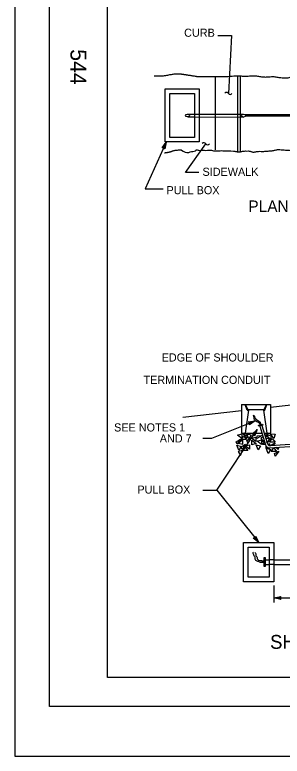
# Model space of a CAD drawing. Extents: x -894 to 866, y -472 to 714.
# Drawn here: x -894 to -663, y -472 to 168 of the extents above; entities that cross this region are included whole.
import ezdxf

# ---------------------------------------------------------------- set-up
doc = ezdxf.new("R2010")
doc.units = 0
for name, color, linetype in [('border_PLOTTING-ELEMENTS', 7, 'Continuous'), ('border_rw_22x34_Cut_Lines', 7, 'Continuous'), ('border_SHEET', 7, 'Continuous'), ('border_WITHIN-BORDER-anno', 7, 'Continuous'), ('es_DETAIL', 7, 'Continuous'), ('es_DETAIL-anno', 7, 'Continuous')]:
    doc.layers.add(name, color=color, linetype=linetype)

msp = doc.modelspace()

# ---------------------------------------------------------------- linework, layer by layer
at = {"layer": 'border_PLOTTING-ELEMENTS'}
for points in [[(-894.04, -472.45), (865.96, -472.45), (865.96, 713.55), (-894.04, 713.55)], [(-864.04, 670.55), (835.96, 670.55), (835.96, -429.45), (-864.04, -429.45)]]:
    msp.add_lwpolyline(points, close=True, dxfattribs=at)
at = {"layer": 'border_rw_22x34_Cut_Lines'}
msp.add_lwpolyline([(-864.04, 670.55), (835.96, 670.55), (835.96, -429.45), (-864.04, -429.45)], close=True, dxfattribs=at)
at = {"layer": 'border_SHEET'}
for p, q in [((-814.04, -404.45), (-814.04, 645.55)), ((810.96, -404.45), (-814.04, -404.45))]:
    msp.add_line(p, q, dxfattribs=at)
at = {"layer": 'es_DETAIL'}
for p, q in [((-701.63, 115.57), (-701.63, 50.01)), ((-699.32, 115.57), (-699.32, 50.01)), ((-720.84, 115.2), (-720.84, 51.64)), ((-764.14, 104.42), (-734.75, 104.42)), ((-764.14, 58.46), (-764.14, 104.42)), ((-734.75, 104.42), (-734.75, 58.46)), ((-760.14, 100.42), (-738.75, 100.42)), ((-760.14, 62.46), (-760.14, 100.42)), ((-738.75, 100.42), (-738.75, 62.46)), ((-745.19, 82.63), (-738.93, 82.62)), ((-744.59, 80.1), (-738.8, 80.09)), ((-738.75, 82.61), (-696.32, 82.57)), ((-738.75, 80.08), (-696.32, 80.04)), ((-655.89, 81.83), (-694.72, 81.83)), ((-655.89, 80.83), (-694.69, 80.83)), ((-734.75, 58.46), (-764.14, 58.46)), ((-738.75, 62.46), (-760.14, 62.46)), ((-673.12, -170.83), (-618.21, -164.7)), ((-698.12, -168.37), (-698.12, -193.37)), ((-698.12, -168.37), (-695.12, -168.37)), ((-693.12, -173.37), (-695.12, -168.37)), ((-692.78, -172.87), (-694.58, -168.37)), ((-694.58, -168.37), (-676.66, -168.37)), ((-692.78, -172.87), (-678.46, -172.87)), ((-678.46, -172.87), (-676.66, -168.37)), ((-678.12, -173.37), (-676.12, -168.37)), ((-676.12, -168.37), (-673.12, -168.37)), ((-673.12, -168.37), (-673.12, -193.37)), ((-748.94, -179.29), (-698.12, -173.62)), ((-692.12, -173.37), (-695.12, -193.37)), ((-693.12, -173.37), (-692.12, -173.37)), ((-679.12, -173.37), (-676.12, -193.37)), ((-679.12, -173.37), (-678.12, -173.37)), ((-682.45, -187.11), (-677.48, -203.28)), ((-680.53, -186.57), (-675.65, -202.42)), ((-673.81, -205.97), (-420.93, -189.91)), ((-673.12, -203.92), (-422.84, -188.02)), ((-698.12, -193.37), (-680.52, -193.37)), ((-678.43, -193.37), (-673.12, -193.37)), ((-696.28, -287.7), (-670.28, -287.7)), ((-696.28, -321.7), (-696.28, -287.7)), ((-670.28, -287.7), (-670.28, -321.7)), ((-692.28, -291.7), (-674.28, -291.7)), ((-692.28, -317.7), (-692.28, -291.7)), ((-674.28, -291.7), (-674.28, -317.7)), ((-677.28, -302.7), (-674.28, -302.7)), ((-677.28, -306.7), (-674.28, -306.7)), ((-670.28, -302.7), (-674.28, -302.7)), ((-670.28, -306.7), (-674.28, -306.7)), ((-670.28, -302.7), (-408.28, -302.7)), ((-670.28, -306.7), (-408.28, -306.7)), ((-674.28, -317.7), (-692.28, -317.7)), ((-670.28, -321.7), (-696.28, -321.7))]:
    msp.add_line(p, q, dxfattribs=at)
for points in [[(-679.8, -186.36), (-683.12, -187.3), (-683.39, -186.36), (-680.06, -185.43)], [(-699.04, -198.45), (-702.01, -202.8), (-702.8, -200.62)], [(-697.84, -193.86), (-697.87, -197.76), (-701.59, -194.88)], [(-696.17, -195.74), (-693.79, -198.83), (-698.5, -198.85)], [(-696.69, -193.84), (-693.73, -198.19), (-692.94, -196.01)], [(-689.85, -194.79), (-691.82, -198.16), (-693.61, -193.8)], [(-689.68, -197.33), (-692.65, -201.69), (-693.44, -199.51)], [(-685.8, -196.63), (-685.83, -200.53), (-689.54, -197.65)], [(-680.24, -195.28), (-684.9, -197.73), (-684.58, -195.44)], [(-672.75, -194.71), (-672.78, -198.62), (-676.5, -195.74)], [(-671.52, -197.83), (-669.14, -200.93), (-673.84, -200.95)], [(-669.08, -194.1), (-670.32, -197.81), (-672.97, -193.92)], [(-698.57, -204.71), (-700.54, -208.07), (-702.32, -203.72)], [(-697, -202.89), (-697.03, -198.99), (-700.75, -201.87)], [(-694.58, -202.88), (-697.55, -207.23), (-698.34, -205.06)], [(-691.15, -203.25), (-691.18, -207.15), (-694.9, -204.27)], [(-689.27, -203.32), (-689.24, -199.42), (-685.53, -202.3)], [(-681.7, -204.21), (-683.68, -207.58), (-685.46, -203.22)], [(-680.82, -199.12), (-680.85, -203.03), (-684.57, -200.15)], [(-701.09, -209.14), (-699.11, -212.5), (-697.33, -208.15)], [(-694.94, -205.24), (-692.56, -208.33), (-697.26, -208.35)], [(-673.18, -207.31), (-675.16, -210.68), (-676.94, -206.32)], [(-670.19, -205.87), (-667.81, -208.96), (-672.51, -208.98)], [(-665.99, -208.76), (-668.95, -213.11), (-669.74, -210.94)], [(-677.29, -301.14), (-678.88, -301.14), (-678.88, -308.32), (-677.29, -308.32)]]:
    msp.add_lwpolyline(points, close=True, dxfattribs=at)
for points in [[(-679.49, -196.78), (-681.38, -197.28), (-679.4, -200.64), (-678.84, -199.27)], [(-677.78, -195.52), (-674.95, -193.89), (-678.16, -194.13)], [(-677.35, -197.27), (-673.85, -198.19), (-675.83, -201.56), (-676.2, -200.65)], [(-677.51, -203.15), (-680.11, -203.16), (-678.29, -200.72)], [(-676.63, -204.68), (-677.33, -205.21), (-673.58, -206.24), (-673.58, -205.97)], [(-673.6, -203.9), (-673.61, -202.33), (-674.98, -203.39)], [(-672.76, -203.66), (-669.19, -201.59), (-670.65, -203.73)], [(-666.31, -205.37), (-666.33, -207.29), (-668.59, -205.54)]]:
    msp.add_lwpolyline(points, dxfattribs=at)
msp.add_arc((-673.74, -202.03), 3.94, 198.49921, 271.99307, dxfattribs=at)
for centre in [(-744.82, 81.37), (-696.32, 81.3)]:
    msp.add_ellipse(centre, major_axis=(1.69, 0), ratio=0.75, dxfattribs=at)
for points, degree in [([(-737.17, 114.98), (-744.87, 116.2), (-751.26, 117.14), (-756.52, 117.14), (-767.98, 114.88), (-773.61, 115.45)], 2), ([(-750.09, 51.33), (-755.77, 51.33), (-759.71, 49.64), (-764.22, 48.89), (-764.78, 48.89)], 2), ([(-687.99, -177.29), (-687.94, -177.95), (-687.61, -179.17), (-687.41, -179.63), (-687.35, -180.77), (-687.3, -181.48), (-686.67, -182.24), (-686.01, -182.6), (-684.03, -183.49), (-683.4, -183.92), (-682.94, -184.2), (-682.66, -184.53), (-682.28, -185.19), (-682.14, -185.66), (-682.09, -185.86), (-682.05, -185.99)], 3), ([(-687.1, -177.9), (-687.05, -178.67), (-686.85, -179.38), (-686.52, -180.09), (-685.93, -180.95), (-685.17, -181.58), (-683.02, -182.95), (-682.41, -183.33), (-682.1, -183.94), (-681.77, -184.73), (-681.52, -185.52), (-681.44, -185.8)], 2), ([(-675.68, -202.38), (-674.99, -203.63), (-674.21, -203.85), (-673.41, -203.94), (-672.85, -203.9)], 2)]:
    msp.add_open_spline(points, degree=degree, dxfattribs=at)
for points in [[(-737.17, 114.98), (-736.95, 114.98), (-734.25, 114.98), (-731.55, 114.98), (-728.55, 114.98), (-725.55, 114.98), (-721.35, 114.98), (-713.7, 114.98), (-708.66, 115.23), (-706.14, 115.43), (-703.63, 115.58), (-699.43, 115.58), (-697.63, 115.41), (-696.73, 115.32), (-695.83, 115.28), (-691.33, 115.58), (-686.23, 115.58), (-684.43, 115.41), (-682.64, 115.13), (-680.84, 114.84), (-679.04, 114.67), (-675.74, 114.67), (-671.24, 114.98), (-667.64, 114.58), (-665.85, 114.3), (-664.05, 114.07), (-659.55, 113.77), (-655.95, 114.37), (-652.65, 115.28), (-649.35, 115.58), (-646.36, 115.28), (-642.46, 114.98), (-638.56, 114.37), (-631.96, 114.37), (-627.16, 114.37), (-622.97, 114.37), (-618.77, 114.67), (-615.17, 114.98), (-612.17, 114.98), (-608.57, 114.67), (-607.3, 114.49), (-606.02, 114.23), (-604.75, 113.97), (-603.48, 113.77), (-600.78, 113.96), (-598.08, 114.71), (-595.38, 115.44), (-594.03, 115.62), (-592.68, 115.58), (-591.18, 115.28), (-586.39, 114.67), (-582.19, 114.37), (-576.79, 114.98), (-573.19, 115.28), (-569.89, 115.28), (-567.2, 115.28), (-566.3, 115.28)], [(-750.09, 51.33), (-743.78, 49.42), (-741.38, 50.22), (-737.45, 51.43), (-737.4, 51.54), (-737.17, 51.57), (-736.95, 51.58), (-736.5, 51.54), (-735, 51.24), (-732.6, 51.24), (-730.2, 51.24), (-727.5, 51.24), (-724.2, 51.24), (-722.4, 50.94), (-716.55, 50.94), (-714.15, 50.94), (-704.98, 50.64), (-704.22, 50.54), (-703.47, 50.36), (-702.73, 50.17), (-701.98, 50.04), (-698.98, 50.04), (-698.15, 50.18), (-697.33, 50.38), (-695.68, 50.64), (-693.58, 50.64), (-691.48, 50.64), (-690.57, 50.5), (-689.68, 50.19), (-688.79, 49.88), (-687.88, 49.74), (-686.76, 49.83), (-685.64, 50.03), (-684.52, 50.23), (-683.39, 50.34), (-678.89, 50.34), (-674.99, 50.64), (-671.69, 50.94), (-670.34, 51.17), (-669, 51.48), (-667.65, 51.76), (-666.3, 51.84), (-661.2, 51.54), (-656.7, 51.24), (-651, 50.64), (-645.31, 50.64), (-641.41, 50.94), (-636.91, 50.94), (-632.41, 50.64), (-627.61, 50.34), (-622.52, 50.34), (-617.12, 50.34), (-612.32, 50.94), (-607.53, 51.84), (-604.83, 51.84), (-600.33, 51.54), (-595.53, 51.24), (-590.13, 51.24), (-585.04, 51.84), (-580.54, 52.14), (-579.26, 52.3), (-577.99, 52.52), (-575.44, 52.74), (-573.04, 52.36), (-570.64, 51.84), (-568.37, 51.42), (-566.08, 51.18), (-565.99, 51.18)], [(-678.99, -305.13), (-680.47, -305.13), (-681.96, -305.02), (-682.87, -304.45), (-684.12, -304.1), (-685.26, -303.54), (-686.17, -302.74), (-686.4, -301.37), (-686.51, -300.23), (-687.2, -299.32), (-687.88, -297.72), (-688.11, -296.7), (-688.22, -296.24)], [(-678.77, -303.76), (-680.25, -303.76), (-681.04, -303.65), (-683.21, -303.19), (-683.89, -302.62), (-684.35, -301.6), (-684.58, -300.46), (-685.37, -299.66), (-685.37, -298.52), (-685.83, -297.38), (-686.4, -296.81), (-686.51, -296.35)]]:
    msp.add_spline(points, degree=3, dxfattribs=at)
at = {"layer": 'es_DETAIL-anno'}
for p, q in [((-692.27, -183.51), (-686.21, -182.48)), ((-691.02, -184.45), (-692.27, -183.51)), ((-692.27, -183.51), (-692.27, -183.51)), ((-691.94, -183.76), (-687.49, -183)), ((-691.58, -184), (-688.77, -183.52)), ((-691.29, -184.26), (-690.05, -184.04)), ((-686.21, -182.48), (-691.26, -185.98)), ((-691.26, -185.98), (-691.02, -184.45)), ((-687.5, -183.01), (-691.18, -185.56)), ((-688.77, -183.52), (-691.15, -185.17)), ((-690.05, -184.04), (-691.06, -184.75)), ((-686.21, -182.48), (-686.21, -182.48)), ((-691.26, -185.98), (-691.26, -185.98)), ((-689.05, -194.19), (-684.48, -190.08)), ((-688.64, -194.22), (-685.28, -191.2)), ((-685.28, -191.21), (-687.04, -195.34)), ((-684.48, -190.08), (-686.88, -195.74)), ((-684.48, -190.08), (-684.48, -190.08)), ((-687.5, -194.31), (-689.05, -194.19)), ((-689.05, -194.19), (-689.05, -194.19)), ((-688.21, -194.24), (-686.09, -192.33)), ((-687.82, -194.29), (-686.89, -193.45)), ((-686.88, -195.74), (-687.5, -194.31)), ((-686.89, -193.45), (-687.37, -194.59)), ((-686.09, -192.33), (-687.22, -194.99)), ((-686.88, -195.74), (-686.88, -195.74)), ((-719.6, -242.44), (-683.28, -287.7)), ((-688.16, -283.97), (-686.63, -283.72)), ((-683.28, -287.7), (-688.16, -283.97)), ((-688.16, -283.97), (-688.16, -283.97)), ((-684.18, -286.64), (-687.73, -283.92)), ((-685.06, -285.59), (-687.36, -283.83)), ((-685.95, -284.53), (-686.93, -283.78)), ((-686.63, -283.72), (-686.12, -282.25)), ((-686.53, -283.41), (-685.95, -284.53)), ((-686.38, -283.05), (-685.06, -285.59)), ((-686.25, -282.64), (-684.17, -286.64)), ((-686.12, -282.25), (-686.12, -282.25)), ((-686.12, -282.25), (-683.28, -287.7)), ((-683.28, -287.7), (-683.28, -287.7)), ((-670.28, -324.81), (-670.28, -339.7)), ((-670.28, -335.71), (-664.28, -334.38)), ((-670.28, -335.71), (-618.28, -335.71)), ((-664.28, -337.05), (-670.28, -335.71)), ((-670.28, -335.71), (-670.28, -335.71)), ((-664.49, -336.69), (-668.9, -335.71)), ((-668.89, -335.7), (-664.51, -334.74)), ((-667.51, -335.71), (-664.69, -335.08)), ((-664.73, -336.33), (-667.51, -335.71)), ((-666.13, -335.71), (-664.92, -335.44)), ((-664.9, -335.99), (-666.13, -335.71)), ((-664.28, -334.38), (-665.08, -335.71)), ((-665.08, -335.71), (-664.28, -337.05)), ((-664.28, -334.38), (-664.28, -334.38)), ((-664.28, -337.05), (-664.28, -337.05))]:
    msp.add_line(p, q, dxfattribs=at)
for points in [[(-718.6, 150.62), (-706.85, 150.62), (-709.51, 100.45)], [(-763.23, 58.34), (-781.4, 17.87), (-765.87, 17.87)], [(-735.08, 31.94), (-746.51, 31.94), (-728.98, 56.89)], [(-731.49, -197.52), (-723.67, -197.52), (-686.21, -182.48)], [(-731.49, -242.44), (-719.6, -242.44), (-684.48, -190.08)]]:
    msp.add_lwpolyline(points, dxfattribs=at)
msp.add_lwpolyline([(-766.85, 53.49), (-763.23, 58.34), (-764.45, 52.41), (-764.69, 52.75), (-763.79, 57.08), (-766.45, 53.54), (-766.04, 53.58), (-764.34, 55.86), (-764.92, 53.08), (-765.15, 53.42), (-764.9, 54.62), (-765.64, 53.63), (-765.33, 53.67), (-764.45, 52.41), (-765.33, 53.67)], close=True, dxfattribs=at)
for centre, start, end in [((-711.13, 99.46), 31.28277, 142.45932), ((-707.88, 101.43), 211.28277, 322.45932), ((-730.6, 55.91), 31.28277, 142.45932), ((-727.36, 57.88), 211.28277, 322.45932)]:
    msp.add_arc(centre, 1.9, start, end, dxfattribs=at)

# ---------------------------------------------------------------- texts
at = {"layer": 'border_WITHIN-BORDER-anno'}
msp.add_text('544', height=13.779, rotation=270, dxfattribs=at).set_placement((-845.95, 138.65))
at = {"layer": 'es_DETAIL-anno'}
for s, height, p in [('CURB', 7, (-747.72, 149.4)), ('SIDEWALK', 7, (-731.86, 29.18)), ('PULL BOX', 7, (-762.95, 13.29)), ('PLAN VIEW', 10, (-692.28, -2.12)), ('EDGE OF SHOULDER', 7, (-767.18, -131.3)), ('TERMINATION CONDUIT', 7, (-782.87, -150.68)), ('SEE NOTES 1', 7, (-808.25, -191.79)), ('AND 7', 7, (-768.77, -201.31)), ('PULL BOX', 7, (-788.14, -245.5)), ('SHOULDER TERMINATION DETAILS', 12, (-673.48, -379.66))]:
    msp.add_text(s, height=height, dxfattribs=at).set_placement(p)

doc.saveas('drawing.dxf')
